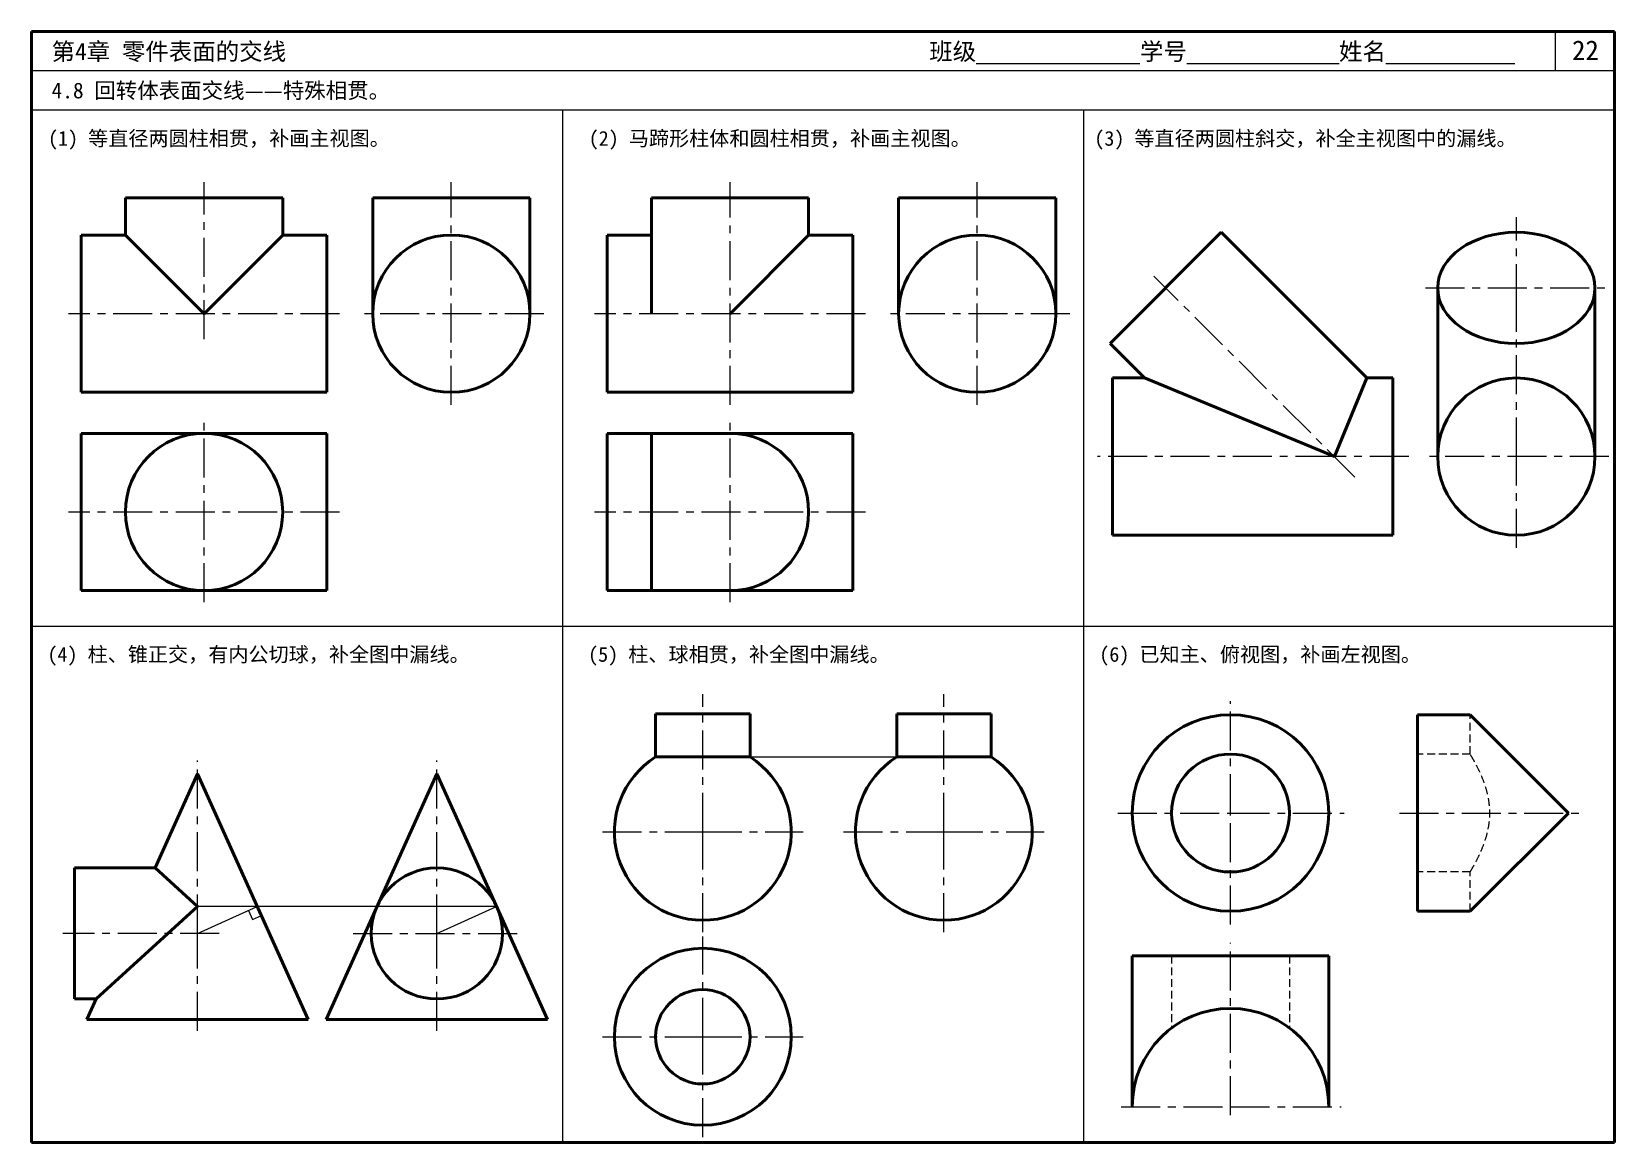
# Model space of a CAD drawing. Header units: millimetres. Extents: x 0 to 322, y 0 to 226.
import ezdxf

# ---------------------------------------------------------------- set-up
doc = ezdxf.new("R2010")
doc.units = ezdxf.units.MM
doc.header["$LTSCALE"] = 0.25
doc.linetypes.add('CENTER', pattern=[50.8, 31.75, -6.35, 6.35, -6.35])
doc.linetypes.add('HIDDEN', pattern=[9.525, 6.35, -3.175])
for name, color, linetype in [('点画线层', 7, 'CENTER'), ('答案', 1, 'Continuous'), ('虚线层', 7, 'HIDDEN'), ('辅助线层', 6, 'Continuous')]:
    doc.layers.add(name, color=color, linetype=linetype)
doc.layers.add('粗实线层', color=7, linetype='Continuous', lineweight=50)
doc.styles.add('宋体', font='SimSun.ttf', dxfattribs={"height": 3.5})

msp = doc.modelspace()

# ---------------------------------------------------------------- linework, layer by layer
at = {"lineweight": 50}
for p, q in [((322, 226), (0, 226)), ((0, 226), (0, 0)), ((322, 0), (322, 226)), ((0, 0), (322, 0))]:
    msp.add_line(p, q, dxfattribs=at)
for p, q in [((310, 218), (310, 226)), ((322, 218), (0, 218)), ((322, 210), (0, 210)), ((108, 210), (108, 0)), ((214, 210), (214, 0)), ((0, 105), (322, 105))]:
    msp.add_line(p, q)
at = {"layer": '点画线层'}
for p, q in [((35.08, 163.42), (35.08, 195.38)), ((85.38, 150.06), (85.38, 195.38)), ((142.08, 150.06), (142.08, 195.38)), ((192.38, 150.06), (192.38, 195.38)), ((302.06, 170.78), (302.06, 188.23)), ((269.21, 135.36), (228.31, 176.26)), ((283.56, 173.86), (320.83, 173.86)), ((302.06, 139.53), (302.06, 170.78)), ((62.64, 168.61), (7.53, 168.61)), ((104.22, 168.61), (67.01, 168.61)), ((169.64, 168.61), (114.53, 168.61)), ((211.22, 168.61), (174.01, 168.61)), ((35.08, 109.91), (35.08, 146.88)), ((142.08, 109.91), (142.08, 146.88)), ((265.04, 139.53), (216.83, 139.53)), ((280.17, 139.53), (265.04, 139.53)), ((320.9, 139.53), (283.7, 139.53)), ((302.06, 120.98), (302.06, 139.53)), ((62.64, 128.26), (7.53, 128.26)), ((169.64, 128.26), (114.53, 128.26)), ((136.55, 63.19), (136.55, 91.2)), ((185.59, 63.19), (185.59, 91.2)), ((243.91, 67.01), (243.91, 89.79)), ((33.75, 42.51), (33.75, 77.7)), ((82.44, 42.51), (82.44, 77.7)), ((220.98, 67.01), (243.91, 67.01)), ((243.91, 44.3), (243.91, 67.01)), ((243.91, 67.01), (267.05, 67.01)), ((116.15, 63.19), (136.55, 63.19)), ((136.55, 63.19), (156.95, 63.19)), ((136.55, 42.79), (136.55, 63.19)), ((165.19, 63.19), (185.59, 63.19)), ((185.59, 63.19), (205.99, 63.19)), ((185.59, 42.79), (185.59, 63.19)), ((38.16, 42.51), (6.34, 42.51)), ((33.75, 22.7), (33.75, 42.51)), ((65.41, 42.51), (99.79, 42.51)), ((82.44, 22.7), (82.44, 42.51)), ((136.55, 21.48), (136.55, 41.88)), ((243.91, 5.52), (243.91, 40.58)), ((116.15, 21.48), (136.55, 21.48)), ((136.55, 21.48), (156.95, 21.48)), ((136.55, 1.08), (136.55, 21.48)), ((221.65, 7.25), (243.91, 7.25)), ((243.91, 7.25), (266.44, 7.25))]:
    msp.add_line(p, q, dxfattribs=at)
at = {"layer": '答案', "lineweight": 50}
for p, q in [((19.08, 192.17), (51.08, 192.17)), ((19.08, 184.61), (19.08, 192.17)), ((51.08, 192.17), (51.08, 184.61)), ((126.08, 192.17), (158.08, 192.17)), ((126.08, 184.61), (126.08, 192.17)), ((158.08, 192.17), (158.08, 184.61)), ((10.08, 152.61), (10.08, 184.61)), ((19.08, 184.61), (10.08, 184.61)), ((19.08, 184.61), (35.08, 168.61)), ((35.08, 168.61), (51.08, 184.61)), ((60.08, 184.61), (51.08, 184.61)), ((60.08, 152.61), (60.08, 184.61)), ((117.08, 152.61), (117.08, 184.61)), ((126.08, 184.61), (117.08, 184.61)), ((126.08, 168.61), (126.08, 184.61)), ((158.08, 184.61), (142.08, 168.61)), ((167.08, 184.61), (158.08, 184.61)), ((167.08, 152.61), (167.08, 184.61)), ((226.41, 155.53), (265.04, 139.53)), ((265.04, 139.53), (271.67, 155.53)), ((60.08, 152.61), (10.08, 152.61)), ((167.08, 152.61), (117.08, 152.61)), ((281.94, 87.01), (281.94, 47.01)), ((292.66, 87.01), (281.94, 87.01)), ((292.66, 87.01), (312.66, 67.01)), ((126.95, 78.42), (146.15, 78.42)), ((175.99, 78.42), (195.19, 78.42)), ((312.66, 67.01), (292.66, 47.01)), ((33.75, 47.98), (25.13, 55.85)), ((13.12, 29.17), (33.75, 47.98)), ((292.66, 47.01), (281.94, 47.01))]:
    msp.add_line(p, q, dxfattribs=at)
at = {"layer": '答案', "linetype": 'HIDDEN'}
for p, q in [((292.66, 79.01), (292.66, 87.01)), ((292.66, 79.01), (281.94, 79.01)), ((292.66, 55.01), (281.94, 55.01)), ((292.66, 47.01), (292.66, 55.01))]:
    msp.add_line(p, q, dxfattribs=at)
at = {"layer": '答案', "linetype": 'CENTER'}
msp.add_line((278.27, 67.01), (316.03, 67.01), dxfattribs=at)
at = {"layer": '答案', "linetype": 'HIDDEN'}
msp.add_open_spline([(292.66, 55.01), (292.66, 55.01), (292.71, 55.09), (292.89, 55.4), (293.03, 55.64), (293.38, 56.26), (293.6, 56.64), (294.06, 57.52), (294.31, 58.01), (294.8, 59.05), (295.05, 59.64), (295.55, 60.93), (295.79, 61.63), (296.2, 63.1), (296.37, 63.87), (296.6, 65.44), (296.66, 66.24), (296.66, 67.79), (296.6, 68.59), (296.37, 70.16), (296.2, 70.93), (295.79, 72.4), (295.55, 73.1), (295.05, 74.39), (294.8, 74.98), (294.31, 76.02), (294.06, 76.51), (293.6, 77.39), (293.38, 77.77), (293.03, 78.39), (292.89, 78.62), (292.71, 78.94), (292.66, 79.01), (292.66, 79.01)], degree=3, knots=[18.653214, 18.653214, 18.653214, 18.653214, 20.97732, 20.97732, 23.301425, 23.301425, 25.625531, 25.625531, 27.949636, 27.949636, 30.288834, 30.288834, 32.628033, 32.628033, 34.967231, 34.967231, 37.306429, 37.306429, 39.645627, 39.645627, 41.984825, 41.984825, 44.324023, 44.324023, 46.663222, 46.663222, 48.987327, 48.987327, 51.311433, 51.311433, 53.635538, 53.635538, 55.959643, 55.959643, 55.959643, 55.959643], dxfattribs=at)
at = {"layer": '粗实线层'}
for p, q in [((69.38, 192.17), (101.38, 192.17)), ((69.38, 168.61), (69.38, 192.17)), ((101.38, 192.17), (101.38, 168.61)), ((176.38, 192.17), (208.38, 192.17)), ((176.38, 168.61), (176.38, 192.17)), ((208.38, 192.17), (208.38, 168.61)), ((219.4, 162.54), (242.03, 185.17)), ((271.67, 155.53), (242.03, 185.17)), ((286.06, 139.53), (286.06, 173.86)), ((318.06, 173.86), (318.06, 139.53)), ((226.41, 155.53), (219.4, 162.54)), ((219.9, 123.53), (219.9, 155.53)), ((226.41, 155.53), (219.9, 155.53)), ((276.9, 155.53), (271.67, 155.53)), ((276.9, 123.53), (276.9, 155.53)), ((10.08, 112.26), (10.08, 144.26)), ((60.08, 144.26), (10.08, 144.26)), ((60.08, 112.26), (60.08, 144.26)), ((117.08, 112.26), (117.08, 144.26)), ((167.08, 144.26), (117.08, 144.26)), ((126.08, 112.26), (126.08, 144.26)), ((167.08, 112.26), (167.08, 144.26)), ((276.9, 123.53), (219.9, 123.53)), ((60.08, 112.26), (10.08, 112.26)), ((167.08, 112.26), (117.08, 112.26)), ((126.95, 87.19), (146.15, 87.19)), ((126.95, 78.42), (126.95, 87.19)), ((146.15, 78.42), (146.15, 87.19)), ((175.99, 87.19), (195.19, 87.19)), ((175.99, 78.42), (175.99, 87.19)), ((195.19, 78.42), (195.19, 87.19)), ((33.75, 75.01), (25.13, 55.85)), ((33.75, 75.01), (56.25, 25.01)), ((82.44, 75.01), (59.94, 25.01)), ((82.44, 75.01), (104.94, 25.01)), ((25.13, 55.85), (8.75, 55.85)), ((8.75, 29.17), (8.75, 55.85)), ((223.91, 37.97), (263.91, 37.97)), ((223.91, 7.25), (223.91, 37.97)), ((263.91, 7.25), (263.91, 37.97)), ((13.12, 29.17), (8.75, 29.17)), ((13.12, 29.17), (11.25, 25.01)), ((11.25, 25.01), (56.25, 25.01)), ((59.94, 25.01), (104.94, 25.01))]:
    msp.add_line(p, q, dxfattribs=at)
for centre, radius in [((85.38, 168.61), 16), ((192.38, 168.61), 16), ((302.06, 139.53), 16), ((35.08, 128.26), 16), ((243.91, 67.01), 20), ((243.91, 67.01), 12), ((82.44, 42.51), 13.34), ((136.55, 21.48), 18), ((136.55, 21.48), 9.6)]:
    msp.add_circle(centre, radius, dxfattribs=at)
for centre, radius, start, end in [((142.08, 128.26), 16, 270, 90), ((136.55, 63.19), 18, 122.231, 57.769), ((185.59, 63.19), 18, 122.231, 57.769), ((243.91, 7.25), 20, 0, 180)]:
    msp.add_arc(centre, radius, start, end, dxfattribs=at)
msp.add_ellipse((302.06, 173.86), major_axis=(-16, 0), ratio=0.707107, dxfattribs=at)
at = {"layer": '虚线层'}
for p, q in [((231.91, 37.97), (231.91, 23.25)), ((255.91, 37.97), (255.91, 23.25))]:
    msp.add_line(p, q, dxfattribs=at)
at = {"layer": '辅助线层'}
for p, q in [((146.15, 78.42), (175.99, 78.42)), ((33.75, 42.51), (45.91, 47.98)), ((94.6, 47.98), (33.75, 47.98)), ((44.09, 47.16), (44.91, 45.34)), ((44.91, 45.34), (46.73, 46.16)), ((82.44, 42.51), (94.6, 47.98))]:
    msp.add_line(p, q, dxfattribs=at)

# ---------------------------------------------------------------- texts
at = {"style": '宋体'}
for s, height, p in [('第4章 零件表面的交线', 3.5, (4.05, 220.21)), ('班级%%U              %%U学号%%U             %%U姓名%%U           ', 3.5, (182.61, 220.21)), ('22', 4, (313.4, 220.21)), ('4.8 回转体表面交线——特殊相贯。', 3.2, (4.05, 212.43)), ('(1) 等直径两圆柱相贯，补画主视图。', 3, (3.33, 202.79)), ('(2) 马蹄形柱体和圆柱相贯，补画主视图。', 3, (113.33, 202.79)), ('(3) 等直径两圆柱斜交，补全主视图中的漏线。', 3, (216.2, 202.79)), ('(4) 柱、锥正交，有内公切球，补全图中漏线。', 3, (3.21, 97.79)), ('(5) 柱、球相贯，补全图中漏线。', 3, (113.21, 97.79)), ('(6) 已知主、俯视图，补画左视图。', 3, (217.21, 97.79))]:
    msp.add_text(s, height=height, dxfattribs=at).set_placement(p)

doc.saveas('drawing.dxf')
